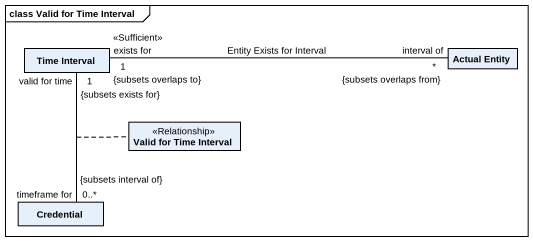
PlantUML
@startuml
mainframe class Valid for Time Interval
hide circle
hide empty members
class "Time Interval" as Time_Interval
class "Actual Entity" as Actual_Entity
class "Valid for Time Interval" as Valid_for_Time_Interval <<Relationship>>
class Credential
Actual_Entity "interval of\n*\n{subsets overlaps from}" -left- "exists for\n<<Sufficient>>\n1\n{subsets overlaps to}" Time_Interval : Entity Exists for Interval
Credential "timeframe for\n0..*\n{subsets interval of}" -up- "valid for time\n1\n{subsets exists for}" Time_Interval
(Credential, Time_Interval) .. Valid_for_Time_Interval
@enduml
